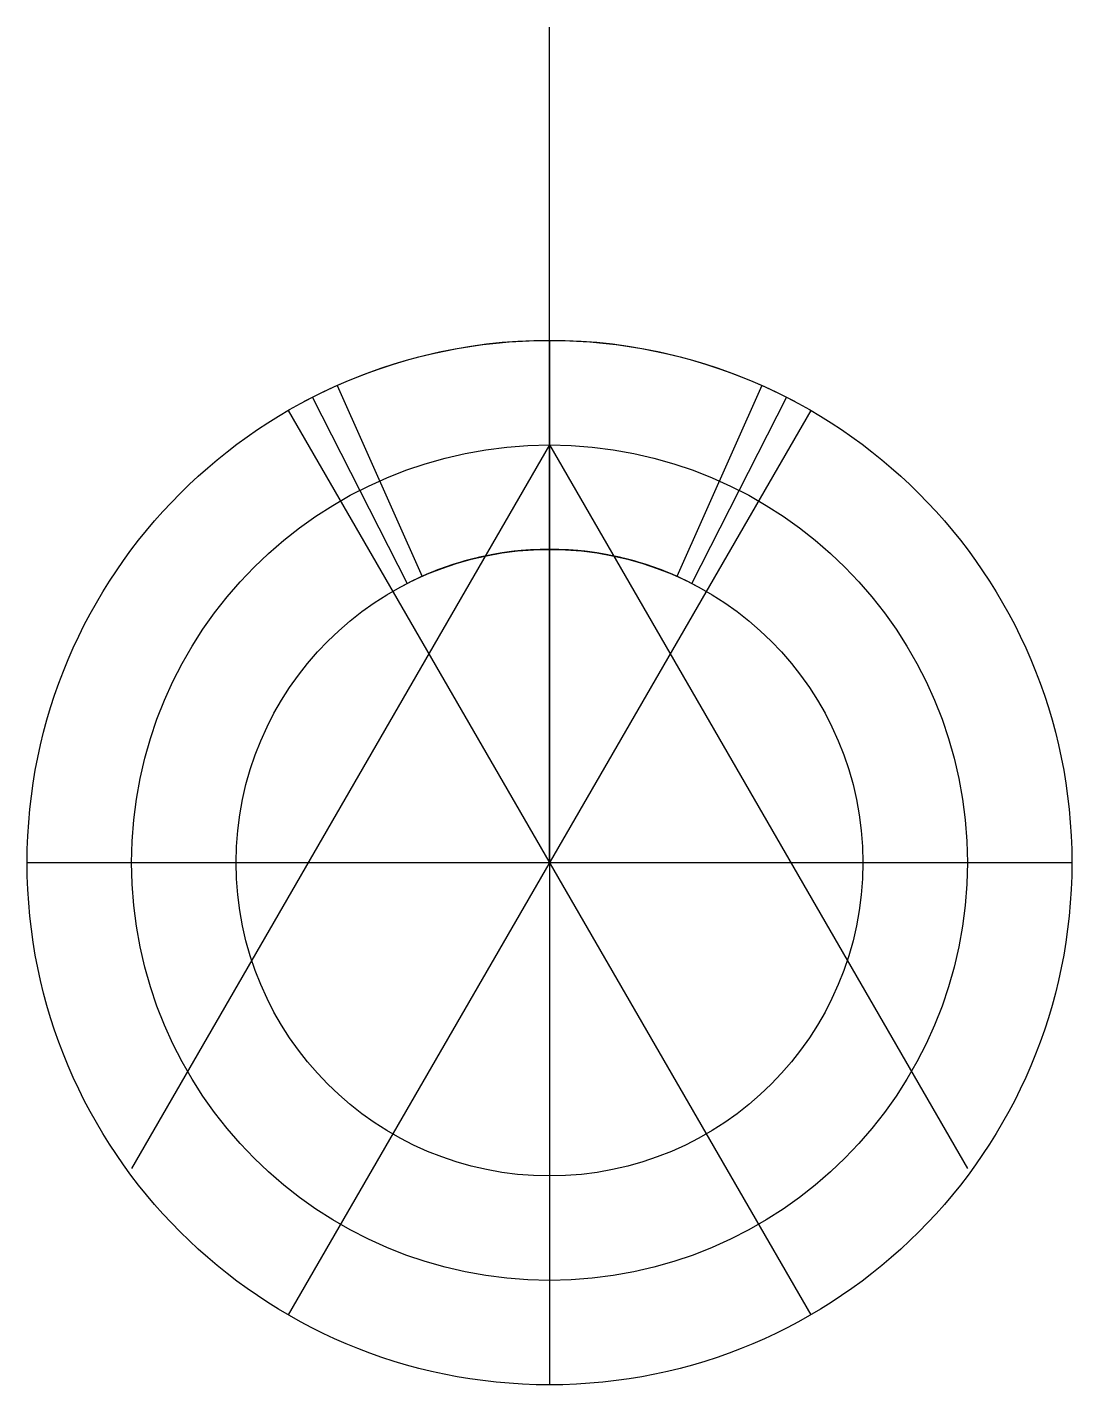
# Model space of a CAD drawing. Header units: millimetres. Extents: x -62 to 62, y -62 to 100.
import ezdxf

# ---------------------------------------------------------------- set-up
doc = ezdxf.new("R2010")
doc.units = ezdxf.units.MM

msp = doc.modelspace()

# ---------------------------------------------------------------- linework, layer by layer
for points in [[(0, 0), (0, 100)], [(0, 62.5), (0, -62.5)], [(-25.42, 57.1), (-15.25, 34.26)], [(25.42, 57.1), (15.25, 34.26)], [(-28.37, 55.69), (-17.02, 33.41)], [(17.02, 33.41), (28.37, 55.69)], [(-31.25, 54.13), (31.25, -54.13)], [(31.25, 54.13), (-31.25, -54.13)], [(0, 50), (-50, -36.6)], [(0, 50), (50, -36.6)], [(-62.5, 0), (62.5, 0)]]:
    msp.add_lwpolyline(points)
for radius in [62.5, 50, 37.5]:
    msp.add_circle((0, 0), radius)
for radius, start, end in [(62.5, 62, 118), (62.5, 62, 118), (37.5, 62, 118), (37.5, 64, 116)]:
    msp.add_arc((0, 0), radius, start, end)

doc.saveas('drawing.dxf')
